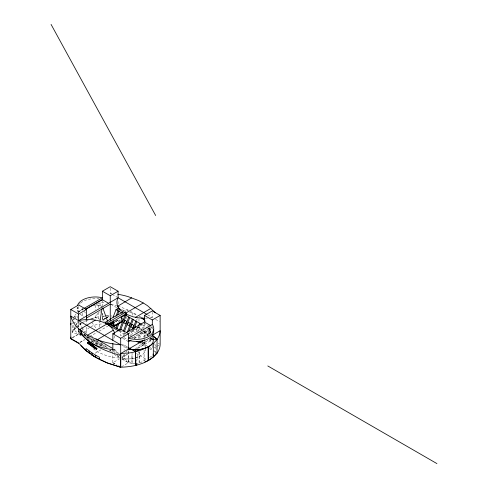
<?xml version="1.0" encoding="UTF-8"?>
<svg xmlns="http://www.w3.org/2000/svg" width="488" height="488" viewBox="0 0 488 488"><rect width="100%" height="100%" fill="white"/><g stroke="black" fill="none" stroke-linecap="round" stroke-linejoin="round"><path stroke-width="0.37" stroke-dasharray="2.44 1.83" d="M99.064 327.167L99.875 321.988M77.501 318.231L77.135 316.175L77.476 314.12M136.701 361.096L138.647 351.799M118.401 321.903L119.182 319.847M119.621 321.769L120.139 320.402M132.175 330.675L130.089 336.159L128.015 334.957M131.565 335.335L133.913 329.168M137.335 327.418L136.335 330.053L134.639 329.077M134.108 337.635L134.627 336.262M136.195 332.151L138.281 326.667M134.804 338.873L136.372 334.762M137.415 332.017L139.501 326.533M138.415 331.248L139.416 328.613L141.111 329.589M138.324 338.391L140.672 332.224M141.715 329.485L143.283 325.368M139.544 338.257L141.892 332.09M143.197 328.662L144.241 325.923M142.862 331.401L142.106 333.377L143.801 334.353L144.802 331.718L143.112 330.742M143.564 337.232L146.693 329.004M142.429 343.265L142.953 341.893M144.777 337.098L148.169 328.186L150.206 329.351L150.902 332.865M143.716 343.997L144.497 341.942M146.845 335.768L149.45 328.918L149.09 327.637M151.878 337.787L152.299 339.898L136.957 348.761L144.466 344.43L145.772 341.002M147.858 335.518L150.206 329.351L149.438 326.887M75.134 327.247L72.206 332.621L78.611 333.963L70.778 338.495M76.378 324.679L78.556 320.195L76.213 324.77M75.878 325.423L72.206 332.621L72.206 322.708M136.176 320.555L137.378 318.646M126.862 311.039L127.6 309.886L137.274 314.974M124.092 354.672L121.854 357.49L128.124 353.861L121.866 357.497L132.053 363.365L132.053 353.458M125.88 352.421L128.124 349.609M78.501 312.143L82.448 308.721L85.455 313.046M143.216 345.126L147.773 340.209M75.963 317.914L73.889 316.084L75.994 314.272M78.623 312.009L82.448 308.721L82.448 310.246M76.171 327.845L73.889 329.809L78.611 333.963M76.738 327.35L81.307 323.422M135.426 348.963L144.753 341.423M135.719 363.34L139.385 363.31L146.388 359.266L136.524 353.587M83.112 308.947L78.611 311.551A18.135 10.468 0 0 1 77.153 307.513L77.147 309.172M73.389 323.263L77.305 320.994M105.536 318.292L102.315 320.165L102.315 313.302M106.183 317.92L109.41 316.053M105.664 318.316L102.401 320.207L102.401 313.375M106.317 317.938L108.928 316.425M72.065 338.031L78.592 334.256L81.215 335.762M115.802 321.226L117.669 320.146M79.941 342.265L84.509 339.618M88.926 337.074L87.657 337.8L86.651 335.848M89.542 336.702L97.112 332.34M98.985 331.236L107.775 326.167M115.479 321.708L118.09 320.195L120.078 320.903M115.497 321.769L117.986 320.329M79.922 342.552L84.491 339.91M125.172 333.17L120.676 335.775L120.676 330.663M123.244 335.683L125.172 334.573M129.033 332.34L144.454 323.41L148.395 325.679M95.142 353.214L100.955 349.847M128.015 334.201L139.123 327.771L142.636 330.425M132.394 338.068L151.677 326.911M149.45 334.06L149.535 328.869L149.889 334.603M134.322 338.355L152.317 327.942L149.047 326.057M150.072 338.959L150.206 341.106L149.45 340.673L150.286 341.057L150.158 338.91M112.844 351.512L112.844 362.718L119.371 358.942M121.408 366.83L128.606 362.675L128.606 348.957M154.275 347.822L156.233 346.687M156.886 346.309L159.497 344.796M149.523 357.454L152.659 355.636M105.615 318.292L102.315 320.165L104.365 321.336M106.274 317.92L108.916 316.419M88.114 320.238L82.448 322.44A39.937 23.058 0 0 1 85.638 320.781M91.653 318.859L95.191 317.487L99.363 316.645M97.277 303.341L104.341 302.432M102.218 316.248L104.377 315.986M102.199 316.328L109.343 315.742M92.5 305.793L98.912 305.842L102.315 306.44M105.097 315.901L109.349 315.712M134.987 363.346L131.974 363.365L131.974 353.458M73.889 316.084L77.135 316.175M127.264 346.889L124.111 345.071L120.871 344.498M123.037 310.557L125.392 311.027L127.6 309.886A82.112 47.409 0 0 0 119.237 306.592M132.053 363.365L128.57 362.767L128.509 350.536M122.165 358.448L124.166 358.759A18.16 10.486 0 0 0 134.627 358.186M72.919 319.048L74.341 319.347M129.686 312.168L137.036 315.095M121.408 309.612L125.392 311.027L125.752 312.771M95.191 303.762L101.602 306.171M100.888 319.628L95.191 317.487A39.937 23.058 0 0 0 90.585 318.816M137.952 327.113L139.123 327.771M110.233 288.146L110.233 293.257L111.545 294.014M112.197 294.392L117.431 297.406M147.687 314.827L152.299 317.481L152.299 312.369M155.568 319.365L159.497 321.629M110.892 304.292L117.431 308.056M142.319 324.807L147.504 327.796M158.191 343.29L159.497 344.04M120.304 330.516L126.569 334.134M130.631 336.464L134.554 338.721M141.471 342.716L147.083 345.937M149.7 347.444L152.317 348.95L152.317 345.138M118.889 331.114L124.153 334.146M140.587 343.613L145.534 346.462L144.466 344.43A39.211 22.637 0 0 0 143.698 341.966M149.371 348.67L153.854 351.25M154.495 351.616L157.051 353.092L154.422 350.793M123.946 337.659L128.527 340.295M122.641 338.306L128.527 341.698M79.922 314.229L83.851 316.486M121.518 344.87L127.319 348.212M90.64 335.756L92.604 336.885M87.358 336.006L88.365 336.586L89.725 338.587L87.706 337.421L86.687 335.921M91.72 338.519L92.732 339.099L94.093 341.1L92.073 339.935L90.713 337.934M105.695 346.565L103.676 345.4L105.036 347.401M109.946 350.231L110.959 350.811L109.934 349.31M85.431 336.513L104.103 347.267M109.361 350.299L111.331 351.433M122.165 358.961L128.606 362.675M79.269 334.341L80.575 335.091M97.033 344.571L89.17 340.032L86.297 335.817M114.046 354.367L119.45 357.472M121.963 358.967L128.527 362.706M112.923 362.688L116.846 364.945M112.819 362.743L116.12 364.609M137.433 326.881L141.91 329.888M138.982 316.096L140.678 317.188L139.123 316.01M143.228 330.87L148.797 335.903M143.545 331.175L148.407 335.5M150.762 338.526L152.299 339.898L151.841 337.702M119.127 353.922L114.936 349.75L113.265 348.786L116.132 353.007M144.924 320.543L145.985 321.635M150.615 337.946L151.53 338.965L149.682 336.866M150.798 338.184L152.299 339.898L150.578 337.83M144.399 331.755L148.2 336.244M91.915 322.33L96.209 328.509M117.394 353.367L114.936 349.75A39.211 22.637 0 0 1 113.509 349.634M117.773 355.416L119.005 357.222M112.649 348.798L115.107 352.415M117.157 355.429L117.974 356.63M113.521 351.073L114.546 352.574M106.476 346.706L107.299 347.907M105.042 345.51L106.677 347.92M101.888 343.326L104.347 346.944M100.863 342.735L103.731 346.956M97.435 340.764L100.717 345.583M96.41 340.173L100.101 345.595M93.995 339.514L97.679 344.937M92.964 338.922L96.654 344.345M90.201 337.696L93.483 342.521M88.767 336.5L92.452 341.929M84.454 334.018L88.139 339.441M83.942 334.097L85.168 335.903M83.594 334.268L84.418 335.47M79.904 322.8L81.929 326.716M82.265 327.369L84.967 332.584M79.697 322.916L81.703 327.674M81.99 328.357L83.137 331.071M84.57 334.475L85.144 335.835M154.787 343.662L156.184 349.463M150.914 333.31L149.84 328.186L150.627 333.219M126.679 317.206L126.984 318.688M132.211 312.979L132.364 315.242M149.45 328.918L149.761 333.938M148.358 327.527L148.755 335.14M78.562 321.641L78.58 326.716M152.317 326.539L152.317 331.584M152.317 337.519L152.317 341.332M149.45 339.203L149.45 340.673M144.466 323.416L144.466 327.918M144.466 330.919L144.466 337.678M144.466 341.429L144.466 344.43M144.094 350.091L144.094 360.76M139.385 351.872L139.385 363.31M139.092 351.94L139.092 362.608M138.982 319.036L138.982 321.238M138.982 326.387L138.982 327.857M124.111 345.071L124.111 350.408M124.111 354.215L124.111 358.79A18.117 10.455 0 0 0 134.676 358.161M118.09 301.584L118.09 303.871M102.401 299.717L102.401 305.787M100.058 302.786L100.058 306.598M100.058 311.173L100.058 312.698M98.753 305.104L98.753 308.154M98.753 318.823L98.753 311.96L95.191 317.487L95.191 314.437M95.191 305.287L95.191 309.862M86.468 319.512L86.468 324.069M86.468 327.1L86.468 333.176M82.448 313.29L82.448 316.34M78.611 306.44L78.611 313.211M78.611 320.244L78.635 327.332M73.889 317.609L73.889 321.421M73.889 325.234L73.889 329.809A39.937 23.058 0 0 1 75.677 327.661M130.68 329.827A39.211 22.637 0 0 1 135.585 332.651M137.695 334.243A39.211 22.637 0 0 1 140.776 337.263M85.229 335.835A18.19 10.498 0 0 1 85.064 334.463M85.4 332.401A18.19 10.498 0 0 1 90.371 327.003M90.884 326.716A18.19 10.498 0 0 1 103.273 323.916M110.898 315.84A82.112 47.409 0 0 1 112.209 316.194M110.898 304.085A82.112 47.409 0 0 1 116.723 305.762M110.233 293.257A60.158 34.733 0 0 1 111.612 293.398M152.299 317.481A27.358 15.799 0 0 1 150.255 317.798M147.48 318.072A27.358 15.799 0 0 1 145.369 318.164M119.243 358.07A39.211 22.637 0 0 1 92.744 348.261M135.28 358.021A18.16 10.486 0 0 0 137.775 357.21L140.593 355.892A18.129 10.468 0 0 0 145.888 348.45M114.552 336.025A26.37 15.226 0 0 1 113.509 339.197M78.184 312.564A18.135 10.468 0 0 1 77.476 307.111M79.257 304.183A18.135 10.468 0 0 1 80.178 303.292M80.691 302.871A18.135 10.468 0 0 1 98.979 298.833M137.817 357.185A18.117 10.455 0 0 1 135.328 357.997M76.183 327.143A39.937 23.058 0 0 1 81.264 323.154M96.783 341.435L94.763 340.27L96.124 342.271L98.143 343.436L96.783 341.435M101.272 344.016L99.253 342.857L100.613 344.857L102.632 346.016L101.272 344.016"/><path stroke-width="0.73" d="M88.877 342.918L89.066 342.606A0.659 0.329 65.8 0 1 89.273 342.747C89.761 343.174 88.31 343.802 88.609 343.046A0.659 0.329 65.8 0 0 88.401 342.905C87.761 343.418 89.371 344.351 88.383 343.302M92.903 346.742L92.751 345.333L92.824 346.138A0.659 0.329 65.8 0 0 92.574 345.992C92.378 348.426 93.373 345.15 93.611 346.303M92.128 344.863L91.457 344.382L89.981 344.815L90.127 343.381L89.091 343.747L88.926 343.32L88.956 344.07L89.755 343.558L90.677 345.321L91.915 344.796M70.778 324.776L70.974 323.294M112.844 340.307L112.844 333.731L120.676 329.199L128.527 333.725L120.695 338.257L120.695 367.244L107.427 362.993L95.739 357.405L86.028 350.671L78.635 343.021L70.778 338.495L70.974 337.013M94.934 347.108C94.355 347.09 94.867 347.682 94.922 347.12C93.208 348.542 94.648 346.559 94.007 347.56M99.991 321.244L101.962 308.66M118.804 366.073L120.774 367.208C133.828 366.848 148.444 363.749 157.051 353.092L157.051 339.373L152.329 335.293C158.527 348.231 136.976 351.604 128.57 349.042L144.601 339.764M96.185 348.859C95.752 347.151 95.203 350.189 96.837 348.572C95.843 346.913 96.648 349.969 96.837 348.572M136.256 363.243L135.688 365.457L135.633 351.708L127.893 347.249M91.915 345.364L91.75 346.138L91.744 345.29M93.263 346.724C93.903 349.146 93.739 345.705 93.586 347.291L94.251 346.992C94.385 345.358 94.611 348.896 93.928 346.425L93.263 346.724C93.019 348.17 93.031 344.845 93.586 347.291M94.959 348.103L95.166 348.389L95.624 347.895M95.398 347.255L95.593 348.164L95.624 347.548L94.959 347.846C95.044 349.676 94.135 346.517 95.477 347.346M89.078 344.095L90.158 343.448M94.959 347.846L95.282 348.115L94.733 347.554M95.886 347.645L94.788 347.718M113.124 317.188L115.992 309.648L118.09 308.434L120.078 309.142M112.289 325.899L113.588 322.47M115.937 316.303L118.023 310.819M113.24 326.448L114.027 324.392M117.675 314.797L118.981 311.368M116.052 328.076L117.62 323.965M117.01 328.625L119.096 323.141M122.079 321.842L123.086 319.207L121.39 318.237M119.456 330.034L125.19 314.955L141.672 324.435M120.67 329.9L126.148 315.504M123.299 331.413L128.777 317.017M124.519 331.279L129.735 317.566M127.35 332.072L132.309 319.048M128.832 331.254L133.267 319.603M132.693 329.302L135.823 321.074M134.176 328.479L136.78 321.629M135.139 327.759L135.64 326.441M138.543 325.984L139.586 323.239M141.733 342.027L142.258 340.661M90.798 344.79L91.537 345.333L91.25 345.095C91.476 346.803 90.127 344.016 91.549 344.528M89.091 343.857C89.542 345.358 89.701 343.18 89.091 343.747M80.825 333.896L81.496 332.511L80.727 330.047L78.635 331.816L80.825 334.451L80.825 333.896C91.341 345.248 106.03 351.488 120.695 355.484L119.651 354.44M93.251 347.181L93.928 346.425M87.724 342.954L88.114 343.393L87.492 342.24L87.407 342.905L88.541 342.893M91.341 345.022C89.853 342.204 92.055 346.395 90.298 344.863M88.035 342.485L88.169 341.935L88.621 342.814M87.596 342.668L88.261 342.369L87.645 342.777M90.835 344.278L89.926 344.741M128.57 349.042C138.982 351.555 150.493 347.999 157.051 339.373A39.863 23.015 0 0 0 160.149 330.699L152.317 335.232L157.051 339.373L153.744 339.312M144.466 322.019L144.466 315.443L152.299 310.911L160.149 315.431L160.149 344.418A39.863 23.015 0 0 1 157.051 353.092L153.317 356.996L148.431 360.486L144.765 362.011M88.694 343.662L89.377 343.345M79.611 329.577L87.517 335.219L97.301 339.764A59.182 34.166 0 0 0 120.695 344.827L70.778 316.084A59.182 34.166 0 0 0 79.611 329.577L95.288 320.165M97.301 339.764L113.283 330.181M122.994 312.222L119.347 308.91L117.724 306.22L131.723 297.826M105.292 323.239L105.292 322.318L110.526 319.17L110.209 318.981L123.604 311.722L126.52 313.406L126.52 314.327L120.969 317.535M120.676 367.269L120.786 353.483C127.063 353.007 134.029 353.379 139.385 349.591L131.974 349.646M137 364.695L135.804 365.39L135.53 349.853M70.778 338.495L70.778 309.508L78.611 304.976L86.468 309.496L86.468 319.512M85.681 309.386L102.382 299.717L102.401 291.22L110.233 286.688L118.09 291.208L118.09 297.784A27.358 15.799 0 0 0 117.724 306.22M83.753 308.575L102.401 297.796A18.135 10.468 0 0 0 77.476 305.451M85.681 309.118L102.382 299.449M114.588 333.829A26.37 15.226 0 0 0 114.076 331.639C110.562 323.861 101.461 320.994 93.641 319.872A26.37 15.226 0 0 0 78.635 320.604L78.635 314.034L86.468 309.496M110.257 320.177L110.257 295.74L118.09 291.208M78.635 320.604L118.09 297.784L147.028 314.449M110.257 304.238L86.468 317.999M87.517 335.219L106.896 324.001L106.896 323.08L124.94 312.643M125.581 313.198L143.252 302.969L147.455 305.659L154.306 311.716A60.158 34.733 0 0 1 155.227 312.802M113.509 321.854L108.214 324.923L108.214 324.001L113.509 320.933L113.844 321.128L126.52 313.406M114.253 322.489L110.526 324.648L110.209 324.465L113.936 322.306M108.531 324.032L109.031 325.435L110.251 324.733A39.211 22.637 0 0 1 111.685 324.843M113.844 325.96L121.305 321.641M121.305 316.81L121.305 322.293L113.844 326.612L113.509 326.417L117.236 324.258M118.48 323.538L119.725 322.818M135.548 317.291L150.914 308.392M126.459 332.426L144.454 322.013L151.012 325.783M152.317 324.422L128.539 338.184A18.154 11.2 3.7 0 0 148.45 336.586A18.154 11.2 3.7 0 0 152.317 324.422L152.317 319.963L160.149 315.431M91.811 355.142L91.951 352.915L86.028 348.524L86.028 350.671L95.739 357.405L95.739 355.258L91.951 352.915M128.539 341.704L131.113 340.215M120.786 353.483L128.606 348.957M155.794 353.818L157.051 353.092M87.553 342.552L88.218 342.253M88.383 343.21L89.048 342.911M88.102 343.412L89.304 342.893M88.682 343.357L89.347 343.058M89.091 343.467L89.749 343.131L89.755 343.448M88.932 344.04L90.127 343.497M89.505 344.461L90.182 344.144M90.127 344.461L90.786 344.162M89.938 344.772L90.878 344.388M91.073 344.967L91.738 344.668M91.445 345.242L92.128 344.979M91.549 345.297L92.208 344.961M91.805 345.449L92.354 345.022L92.305 345.663M91.817 345.852L92.726 345.644L92.061 345.943M92.232 345.797L92.159 346.437L92.232 345.797L92.891 345.461M92.555 346.303L93.214 346.004M92.848 346.45L93.611 346.187L93.446 345.84A0.659 0.329 65.8 0 0 93.238 345.699L93.135 346.273M93.117 347.151L93.909 346.883M94.013 347.249L94.678 346.95M93.751 347.596L94.861 347.078M94.172 347.712L94.837 347.413M95.191 348.017L95.855 347.718M95.282 348.115L95.91 347.804M95.197 348.334L95.862 348.035L95.624 347.804M96.063 348.688L96.728 348.389M96.106 348.829L96.789 348.554M96.112 349.024L96.856 348.792M96.221 349.164L96.886 348.865M135.804 351.665L140.373 350.341L148.12 346.895L148.12 360.62M89.707 343.808L89.725 343.088M120.261 310.087L115.992 309.648L122.226 313.235M88.389 342.655L88.072 342.606M108.879 324.483L110.251 324.733M102.382 299.717L108.293 303.109M91.951 355.063L99.43 359.406L107.427 362.993L120.695 367.244L118.621 366.085M105.292 322.318L108.214 324.001M126.52 314.327L133.023 316.785L137.677 317.712A27.358 15.799 0 0 0 144.661 318.176M143.252 302.969L138.586 300.547L128.069 296.606A60.158 34.733 0 0 0 117.882 294.264M93.781 346.852L93.8 346.096L94.251 346.992M95.739 355.258L99.43 357.259L99.43 359.406M267.796 365.951L436.931 463.6M102.401 291.22L110.257 295.74M144.466 315.443L152.317 319.963M120.969 322.098L121.305 322.293M108.946 323.977L119.658 330.144M139.092 341.344L141.099 342.491M109.019 325.429L118.236 330.736M136.64 341.338L139.269 342.85M128.527 340.295L128.539 340.301A18.154 11.139 3.3 0 0 146.656 339.544A18.154 11.139 3.3 0 0 153.592 329.412M70.778 309.508L78.635 314.034M112.844 333.731L120.695 338.257M148.407 360.473L148.431 346.767M95.88 338.77L112.24 348.194M70.76 338.788L78.617 343.308M89.353 343.229L89.127 343.296M141.74 317.993L144.399 319.994L141.874 317.956M80.825 345.656L86.028 350.671M93.562 346.382L93.226 346.187M92.33 345.748L92.482 345.187M51.069 24.4L155.66 215.507M81.496 332.511C83.539 337.245 87.59 340.74 91.951 343.302A39.211 22.637 0 0 0 112.795 349.567M102.809 307.849L107.537 321.214M153.11 353.965L153.317 356.996L153.317 343.271M80.727 330.047L80.825 334.451M128.527 333.725L128.527 349.951M118.09 306.153L118.09 308.434M113.844 321.128L113.844 326.612M113.509 320.933L113.509 326.417M112.844 343.296L112.844 350.768M110.526 319.17L110.526 320.091M110.526 323.129L110.526 324.648M110.209 323.812L110.209 324.465M89.023 350.884L89.023 353.031M78.635 328.076L78.635 331.816M124.934 320.274L123.934 322.91L125.623 323.886L126.63 321.25L124.934 320.274M128.466 322.312L127.466 324.947L129.161 325.923L130.162 323.288L128.466 322.312M132.034 324.361L131.034 326.997L132.724 327.973L133.73 325.337L132.034 324.361"/></g></svg>
